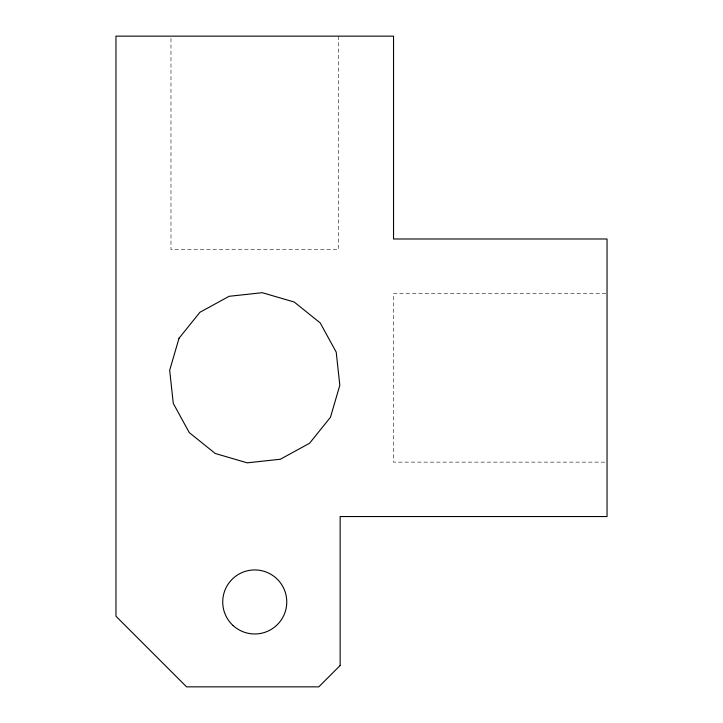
<?xml version="1.0" encoding="UTF-8"?>
<svg xmlns="http://www.w3.org/2000/svg" width="723" height="723" viewBox="0 0 723 723"><rect width="100%" height="100%" fill="white"/><g stroke="black" fill="none" stroke-linecap="round" stroke-linejoin="round"><path stroke-width="0.54" stroke-dasharray="3.62 2.71" d="M605.91 293.411L393.529 293.411L393.529 462.124L605.91 462.124M338.509 36.15L338.509 249.661L170.98 249.661L170.98 36.15"/><path stroke-width="1.08" d="M179.024 338.265L169.67 370.248L173.267 403.38L189.272 432.607L215.246 453.484L247.23 462.837L280.352 459.241L309.589 443.235L330.465 417.27L339.819 385.287L336.222 352.155L320.217 322.928L294.243 302.051L262.259 292.698L229.137 296.294L199.9 312.3L179.024 338.265M340.144 665.494L318.798 686.85L186.579 686.85L115.96 616.231L115.96 36.15L393.529 36.15L393.529 238.988L607.04 238.988L607.04 516.547L340.144 516.547L340.144 665.494M233.131 625.585A32.029 32.029 0 0 0 286.019 608.856A32.029 32.029 0 0 0 245.079 571.423A32.029 32.029 0 0 0 233.131 625.585"/></g></svg>
